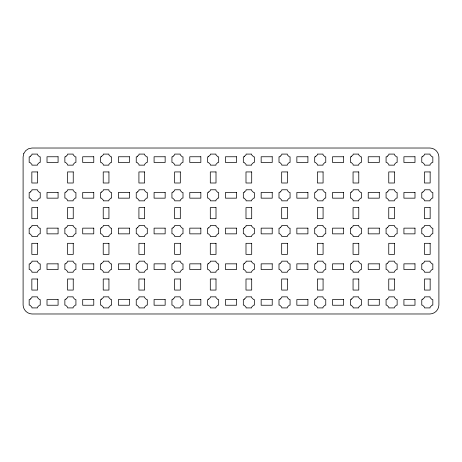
<?xml version="1.0" encoding="UTF-8"?>
<svg xmlns="http://www.w3.org/2000/svg" width="462" height="462" viewBox="0 0 462 462"><rect width="100%" height="100%" fill="white"/><g stroke="black" fill="none" stroke-linecap="round" stroke-linejoin="round"><path stroke-width="0.69" d="M23.799 153.471L23.1 156.941L23.1 305.059C23.192 309.858 27.223 313.889 32.022 313.981L429.978 313.981C434.777 313.889 438.808 309.858 438.9 305.059L438.9 156.941C438.808 152.142 434.777 148.111 429.978 148.019L32.022 148.019L28.552 148.718L25.716 150.635L23.799 153.471M30.313 156.248L29.909 156.855L29.17 156.855L29.17 162.381L29.909 162.381L31.936 164.408L31.936 165.148L37.468 165.148L37.468 164.408L39.489 162.381L40.234 162.381L40.234 156.855L39.489 156.855L37.468 154.828L37.468 154.089L31.936 154.089L31.936 154.828L30.313 156.248M30.313 191.938L29.909 192.544L29.17 192.544L29.17 198.077L29.909 198.077L31.936 200.098L31.936 200.843L37.468 200.843L37.468 200.098L39.489 198.077L40.234 198.077L40.234 192.544L39.489 192.544L37.468 190.517L37.468 189.778L31.936 189.778L31.936 190.517L30.313 191.938M66.002 156.248L65.598 156.855L64.859 156.855L64.859 162.381L65.598 162.381L67.625 164.408L67.625 165.148L73.158 165.148L73.158 164.408L75.185 162.381L75.924 162.381L75.924 156.855L75.185 156.855L73.158 154.828L73.158 154.089L67.625 154.089L67.625 154.828L66.002 156.248M30.313 227.633L29.909 228.234L29.17 228.234L29.17 233.766L29.909 233.766L31.936 235.793L31.936 236.532L37.468 236.532L37.468 235.793L39.489 233.766L40.234 233.766L40.234 228.234L39.489 228.234L37.468 226.207L37.468 225.468L31.936 225.468L31.936 226.207L30.313 227.633M66.002 191.938L65.598 192.544L64.859 192.544L64.859 198.077L65.598 198.077L67.625 200.098L67.625 200.843L73.158 200.843L73.158 200.098L75.185 198.077L75.924 198.077L75.924 192.544L75.185 192.544L73.158 190.517L73.158 189.778L67.625 189.778L67.625 190.517L66.002 191.938M101.692 156.248L101.288 156.855L100.549 156.855L100.549 162.381L101.288 162.381L103.315 164.408L103.315 165.148L108.847 165.148L108.847 164.408L110.874 162.381L111.613 162.381L111.613 156.855L110.874 156.855L108.847 154.828L108.847 154.089L103.315 154.089L103.315 154.828L101.692 156.248M30.313 263.323L29.909 263.923L29.17 263.923L29.17 269.456L29.909 269.456L31.936 271.483L31.936 272.222L37.468 272.222L37.468 271.483L39.489 269.456L40.234 269.456L40.234 263.923L39.489 263.923L37.468 261.902L37.468 261.157L31.936 261.157L31.936 261.902L30.313 263.323M66.002 227.633L65.598 228.234L64.859 228.234L64.859 233.766L65.598 233.766L67.625 235.793L67.625 236.532L73.158 236.532L73.158 235.793L75.185 233.766L75.924 233.766L75.924 228.234L75.185 228.234L73.158 226.207L73.158 225.468L67.625 225.468L67.625 226.207L66.002 227.633M101.692 191.938L101.288 192.544L100.549 192.544L100.549 198.077L101.288 198.077L103.315 200.098L103.315 200.843L108.847 200.843L108.847 200.098L110.874 198.077L111.613 198.077L111.613 192.544L110.874 192.544L108.847 190.517L108.847 189.778L103.315 189.778L103.315 190.517L101.692 191.938M30.313 299.012L29.909 299.619L29.17 299.619L29.17 305.145L29.909 305.145L31.936 307.172L31.936 307.911L37.468 307.911L37.468 307.172L39.489 305.145L40.234 305.145L40.234 299.619L39.489 299.619L37.468 297.592L37.468 296.852L31.936 296.852L31.936 297.592L30.313 299.012M137.381 156.248L136.983 156.855L136.238 156.855L136.238 162.381L136.983 162.381L139.004 164.408L139.004 165.148L144.537 165.148L144.537 164.408L146.564 162.381L147.303 162.381L147.303 156.855L146.564 156.855L144.537 154.828L144.537 154.089L139.004 154.089L139.004 154.828L137.381 156.248M66.002 263.323L65.598 263.923L64.859 263.923L64.859 269.456L65.598 269.456L67.625 271.483L67.625 272.222L73.158 272.222L73.158 271.483L75.185 269.456L75.924 269.456L75.924 263.923L75.185 263.923L73.158 261.902L73.158 261.157L67.625 261.157L67.625 261.902L66.002 263.323M101.692 227.633L101.288 228.234L100.549 228.234L100.549 233.766L101.288 233.766L103.315 235.793L103.315 236.532L108.847 236.532L108.847 235.793L110.874 233.766L111.613 233.766L111.613 228.234L110.874 228.234L108.847 226.207L108.847 225.468L103.315 225.468L103.315 226.207L101.692 227.633M137.381 191.938L136.983 192.544L136.238 192.544L136.238 198.077L136.983 198.077L139.004 200.098L139.004 200.843L144.537 200.843L144.537 200.098L146.564 198.077L147.303 198.077L147.303 192.544L146.564 192.544L144.537 190.517L144.537 189.778L139.004 189.778L139.004 190.517L137.381 191.938M66.002 299.012L65.598 299.619L64.859 299.619L64.859 305.145L65.598 305.145L67.625 307.172L67.625 307.911L73.158 307.911L73.158 307.172L75.185 305.145L75.924 305.145L75.924 299.619L75.185 299.619L73.158 297.592L73.158 296.852L67.625 296.852L67.625 297.592L66.002 299.012M173.077 156.248L172.673 156.855L171.933 156.855L171.933 162.381L172.673 162.381L174.7 164.408L174.7 165.148L180.232 165.148L180.232 164.408L182.253 162.381L182.998 162.381L182.998 156.855L182.253 156.855L180.232 154.828L180.232 154.089L174.7 154.089L174.7 154.828L173.077 156.248M101.692 263.323L101.288 263.923L100.549 263.923L100.549 269.456L101.288 269.456L103.315 271.483L103.315 272.222L108.847 272.222L108.847 271.483L110.874 269.456L111.613 269.456L111.613 263.923L110.874 263.923L108.847 261.902L108.847 261.157L103.315 261.157L103.315 261.902L101.692 263.323M137.381 227.633L136.983 228.234L136.238 228.234L136.238 233.766L136.983 233.766L139.004 235.793L139.004 236.532L144.537 236.532L144.537 235.793L146.564 233.766L147.303 233.766L147.303 228.234L146.564 228.234L144.537 226.207L144.537 225.468L139.004 225.468L139.004 226.207L137.381 227.633M173.077 191.938L172.673 192.544L171.933 192.544L171.933 198.077L172.673 198.077L174.7 200.098L174.7 200.843L180.232 200.843L180.232 200.098L182.253 198.077L182.998 198.077L182.998 192.544L182.253 192.544L180.232 190.517L180.232 189.778L174.7 189.778L174.7 190.517L173.077 191.938M101.692 299.012L101.288 299.619L100.549 299.619L100.549 305.145L101.288 305.145L103.315 307.172L103.315 307.911L108.847 307.911L108.847 307.172L110.874 305.145L111.613 305.145L111.613 299.619L110.874 299.619L108.847 297.592L108.847 296.852L103.315 296.852L103.315 297.592L101.692 299.012M208.766 156.248L208.362 156.855L207.623 156.855L207.623 162.381L208.362 162.381L210.389 164.408L210.389 165.148L215.921 165.148L215.921 164.408L217.948 162.381L218.688 162.381L218.688 156.855L217.948 156.855L215.921 154.828L215.921 154.089L210.389 154.089L210.389 154.828L208.766 156.248M137.381 263.323L136.983 263.923L136.238 263.923L136.238 269.456L136.983 269.456L139.004 271.483L139.004 272.222L144.537 272.222L144.537 271.483L146.564 269.456L147.303 269.456L147.303 263.923L146.564 263.923L144.537 261.902L144.537 261.157L139.004 261.157L139.004 261.902L137.381 263.323M173.077 227.633L172.673 228.234L171.933 228.234L171.933 233.766L172.673 233.766L174.7 235.793L174.7 236.532L180.232 236.532L180.232 235.793L182.253 233.766L182.998 233.766L182.998 228.234L182.253 228.234L180.232 226.207L180.232 225.468L174.7 225.468L174.7 226.207L173.077 227.633M208.766 191.938L208.362 192.544L207.623 192.544L207.623 198.077L208.362 198.077L210.389 200.098L210.389 200.843L215.921 200.843L215.921 200.098L217.948 198.077L218.688 198.077L218.688 192.544L217.948 192.544L215.921 190.517L215.921 189.778L210.389 189.778L210.389 190.517L208.766 191.938M137.381 299.012L136.983 299.619L136.238 299.619L136.238 305.145L136.983 305.145L139.004 307.172L139.004 307.911L144.537 307.911L144.537 307.172L146.564 305.145L147.303 305.145L147.303 299.619L146.564 299.619L144.537 297.592L144.537 296.852L139.004 296.852L139.004 297.592L137.381 299.012M244.456 156.248L244.052 156.855L243.312 156.855L243.312 162.381L244.052 162.381L246.079 164.408L246.079 165.148L251.611 165.148L251.611 164.408L253.638 162.381L254.377 162.381L254.377 156.855L253.638 156.855L251.611 154.828L251.611 154.089L246.079 154.089L246.079 154.828L244.456 156.248M173.077 263.323L172.673 263.923L171.933 263.923L171.933 269.456L172.673 269.456L174.7 271.483L174.7 272.222L180.232 272.222L180.232 271.483L182.253 269.456L182.998 269.456L182.998 263.923L182.253 263.923L180.232 261.902L180.232 261.157L174.7 261.157L174.7 261.902L173.077 263.323M208.766 227.633L208.362 228.234L207.623 228.234L207.623 233.766L208.362 233.766L210.389 235.793L210.389 236.532L215.921 236.532L215.921 235.793L217.948 233.766L218.688 233.766L218.688 228.234L217.948 228.234L215.921 226.207L215.921 225.468L210.389 225.468L210.389 226.207L208.766 227.633M244.456 191.938L244.052 192.544L243.312 192.544L243.312 198.077L244.052 198.077L246.079 200.098L246.079 200.843L251.611 200.843L251.611 200.098L253.638 198.077L254.377 198.077L254.377 192.544L253.638 192.544L251.611 190.517L251.611 189.778L246.079 189.778L246.079 190.517L244.456 191.938M173.077 299.012L172.673 299.619L171.933 299.619L171.933 305.145L172.673 305.145L174.7 307.172L174.7 307.911L180.232 307.911L180.232 307.172L182.253 305.145L182.998 305.145L182.998 299.619L182.253 299.619L180.232 297.592L180.232 296.852L174.7 296.852L174.7 297.592L173.077 299.012M280.151 156.248L279.747 156.855L279.002 156.855L279.002 162.381L279.747 162.381L281.768 164.408L281.768 165.148L287.3 165.148L287.3 164.408L289.327 162.381L290.067 162.381L290.067 156.855L289.327 156.855L287.3 154.828L287.3 154.089L281.768 154.089L281.768 154.828L280.151 156.248M208.766 263.323L208.362 263.923L207.623 263.923L207.623 269.456L208.362 269.456L210.389 271.483L210.389 272.222L215.921 272.222L215.921 271.483L217.948 269.456L218.688 269.456L218.688 263.923L217.948 263.923L215.921 261.902L215.921 261.157L210.389 261.157L210.389 261.902L208.766 263.323M244.456 227.633L244.052 228.234L243.312 228.234L243.312 233.766L244.052 233.766L246.079 235.793L246.079 236.532L251.611 236.532L251.611 235.793L253.638 233.766L254.377 233.766L254.377 228.234L253.638 228.234L251.611 226.207L251.611 225.468L246.079 225.468L246.079 226.207L244.456 227.633M280.151 191.938L279.747 192.544L279.002 192.544L279.002 198.077L279.747 198.077L281.768 200.098L281.768 200.843L287.3 200.843L287.3 200.098L289.327 198.077L290.067 198.077L290.067 192.544L289.327 192.544L287.3 190.517L287.3 189.778L281.768 189.778L281.768 190.517L280.151 191.938M208.766 299.012L208.362 299.619L207.623 299.619L207.623 305.145L208.362 305.145L210.389 307.172L210.389 307.911L215.921 307.911L215.921 307.172L217.948 305.145L218.688 305.145L218.688 299.619L217.948 299.619L215.921 297.592L215.921 296.852L210.389 296.852L210.389 297.592L208.766 299.012M315.841 156.248L315.436 156.855L314.697 156.855L314.697 162.381L315.436 162.381L317.463 164.408L317.463 165.148L322.996 165.148L322.996 164.408L325.017 162.381L325.762 162.381L325.762 156.855L325.017 156.855L322.996 154.828L322.996 154.089L317.463 154.089L317.463 154.828L315.841 156.248M244.456 263.323L244.052 263.923L243.312 263.923L243.312 269.456L244.052 269.456L246.079 271.483L246.079 272.222L251.611 272.222L251.611 271.483L253.638 269.456L254.377 269.456L254.377 263.923L253.638 263.923L251.611 261.902L251.611 261.157L246.079 261.157L246.079 261.902L244.456 263.323M280.151 227.633L279.747 228.234L279.002 228.234L279.002 233.766L279.747 233.766L281.768 235.793L281.768 236.532L287.3 236.532L287.3 235.793L289.327 233.766L290.067 233.766L290.067 228.234L289.327 228.234L287.3 226.207L287.3 225.468L281.768 225.468L281.768 226.207L280.151 227.633M315.841 191.938L315.436 192.544L314.697 192.544L314.697 198.077L315.436 198.077L317.463 200.098L317.463 200.843L322.996 200.843L322.996 200.098L325.017 198.077L325.762 198.077L325.762 192.544L325.017 192.544L322.996 190.517L322.996 189.778L317.463 189.778L317.463 190.517L315.841 191.938M244.456 299.012L244.052 299.619L243.312 299.619L243.312 305.145L244.052 305.145L246.079 307.172L246.079 307.911L251.611 307.911L251.611 307.172L253.638 305.145L254.377 305.145L254.377 299.619L253.638 299.619L251.611 297.592L251.611 296.852L246.079 296.852L246.079 297.592L244.456 299.012M351.53 156.248L351.126 156.855L350.387 156.855L350.387 162.381L351.126 162.381L353.153 164.408L353.153 165.148L358.685 165.148L358.685 164.408L360.712 162.381L361.451 162.381L361.451 156.855L360.712 156.855L358.685 154.828L358.685 154.089L353.153 154.089L353.153 154.828L351.53 156.248M280.151 263.323L279.747 263.923L279.002 263.923L279.002 269.456L279.747 269.456L281.768 271.483L281.768 272.222L287.3 272.222L287.3 271.483L289.327 269.456L290.067 269.456L290.067 263.923L289.327 263.923L287.3 261.902L287.3 261.157L281.768 261.157L281.768 261.902L280.151 263.323M315.841 227.633L315.436 228.234L314.697 228.234L314.697 233.766L315.436 233.766L317.463 235.793L317.463 236.532L322.996 236.532L322.996 235.793L325.017 233.766L325.762 233.766L325.762 228.234L325.017 228.234L322.996 226.207L322.996 225.468L317.463 225.468L317.463 226.207L315.841 227.633M351.53 191.938L351.126 192.544L350.387 192.544L350.387 198.077L351.126 198.077L353.153 200.098L353.153 200.843L358.685 200.843L358.685 200.098L360.712 198.077L361.451 198.077L361.451 192.544L360.712 192.544L358.685 190.517L358.685 189.778L353.153 189.778L353.153 190.517L351.53 191.938M280.151 299.012L279.747 299.619L279.002 299.619L279.002 305.145L279.747 305.145L281.768 307.172L281.768 307.911L287.3 307.911L287.3 307.172L289.327 305.145L290.067 305.145L290.067 299.619L289.327 299.619L287.3 297.592L287.3 296.852L281.768 296.852L281.768 297.592L280.151 299.012M387.22 156.248L386.815 156.855L386.076 156.855L386.076 162.381L386.815 162.381L388.842 164.408L388.842 165.148L394.375 165.148L394.375 164.408L396.402 162.381L397.141 162.381L397.141 156.855L396.402 156.855L394.375 154.828L394.375 154.089L388.842 154.089L388.842 154.828L387.22 156.248M315.841 263.323L315.436 263.923L314.697 263.923L314.697 269.456L315.436 269.456L317.463 271.483L317.463 272.222L322.996 272.222L322.996 271.483L325.017 269.456L325.762 269.456L325.762 263.923L325.017 263.923L322.996 261.902L322.996 261.157L317.463 261.157L317.463 261.902L315.841 263.323M351.53 227.633L351.126 228.234L350.387 228.234L350.387 233.766L351.126 233.766L353.153 235.793L353.153 236.532L358.685 236.532L358.685 235.793L360.712 233.766L361.451 233.766L361.451 228.234L360.712 228.234L358.685 226.207L358.685 225.468L353.153 225.468L353.153 226.207L351.53 227.633M387.22 191.938L386.815 192.544L386.076 192.544L386.076 198.077L386.815 198.077L388.842 200.098L388.842 200.843L394.375 200.843L394.375 200.098L396.402 198.077L397.141 198.077L397.141 192.544L396.402 192.544L394.375 190.517L394.375 189.778L388.842 189.778L388.842 190.517L387.22 191.938M315.841 299.012L315.436 299.619L314.697 299.619L314.697 305.145L315.436 305.145L317.463 307.172L317.463 307.911L322.996 307.911L322.996 307.172L325.017 305.145L325.762 305.145L325.762 299.619L325.017 299.619L322.996 297.592L322.996 296.852L317.463 296.852L317.463 297.592L315.841 299.012M422.915 156.248L422.511 156.855L421.766 156.855L421.766 162.381L422.511 162.381L424.532 164.408L424.532 165.148L430.064 165.148L430.064 164.408L432.091 162.381L432.83 162.381L432.83 156.855L432.091 156.855L430.064 154.828L430.064 154.089L424.532 154.089L424.532 154.828L422.915 156.248M351.53 263.323L351.126 263.923L350.387 263.923L350.387 269.456L351.126 269.456L353.153 271.483L353.153 272.222L358.685 272.222L358.685 271.483L360.712 269.456L361.451 269.456L361.451 263.923L360.712 263.923L358.685 261.902L358.685 261.157L353.153 261.157L353.153 261.902L351.53 263.323M387.22 227.633L386.815 228.234L386.076 228.234L386.076 233.766L386.815 233.766L388.842 235.793L388.842 236.532L394.375 236.532L394.375 235.793L396.402 233.766L397.141 233.766L397.141 228.234L396.402 228.234L394.375 226.207L394.375 225.468L388.842 225.468L388.842 226.207L387.22 227.633M422.915 191.938L422.511 192.544L421.766 192.544L421.766 198.077L422.511 198.077L424.532 200.098L424.532 200.843L430.064 200.843L430.064 200.098L432.091 198.077L432.83 198.077L432.83 192.544L432.091 192.544L430.064 190.517L430.064 189.778L424.532 189.778L424.532 190.517L422.915 191.938M351.53 299.012L351.126 299.619L350.387 299.619L350.387 305.145L351.126 305.145L353.153 307.172L353.153 307.911L358.685 307.911L358.685 307.172L360.712 305.145L361.451 305.145L361.451 299.619L360.712 299.619L358.685 297.592L358.685 296.852L353.153 296.852L353.153 297.592L351.53 299.012M387.22 263.323L386.815 263.923L386.076 263.923L386.076 269.456L386.815 269.456L388.842 271.483L388.842 272.222L394.375 272.222L394.375 271.483L396.402 269.456L397.141 269.456L397.141 263.923L396.402 263.923L394.375 261.902L394.375 261.157L388.842 261.157L388.842 261.902L387.22 263.323M422.915 227.633L422.511 228.234L421.766 228.234L421.766 233.766L422.511 233.766L424.532 235.793L424.532 236.532L430.064 236.532L430.064 235.793L432.091 233.766L432.83 233.766L432.83 228.234L432.091 228.234L430.064 226.207L430.064 225.468L424.532 225.468L424.532 226.207L422.915 227.633M387.22 299.012L386.815 299.619L386.076 299.619L386.076 305.145L386.815 305.145L388.842 307.172L388.842 307.911L394.375 307.911L394.375 307.172L396.402 305.145L397.141 305.145L397.141 299.619L396.402 299.619L394.375 297.592L394.375 296.852L388.842 296.852L388.842 297.592L387.22 299.012M422.915 263.323L422.511 263.923L421.766 263.923L421.766 269.456L422.511 269.456L424.532 271.483L424.532 272.222L430.064 272.222L430.064 271.483L432.091 269.456L432.83 269.456L432.83 263.923L432.091 263.923L430.064 261.902L430.064 261.157L424.532 261.157L424.532 261.902L422.915 263.323M422.915 299.012L422.511 299.619L421.766 299.619L421.766 305.145L422.511 305.145L424.532 307.172L424.532 307.911L430.064 307.911L430.064 307.172L432.091 305.145L432.83 305.145L432.83 299.619L432.091 299.619L430.064 297.592L430.064 296.852L424.532 296.852L424.532 297.592L422.915 299.012M58.079 156.762L47.014 156.762L47.014 162.474L58.079 162.474L58.079 156.762M93.769 156.762L82.704 156.762L82.704 162.474L93.769 162.474L93.769 156.762M129.458 156.762L118.393 156.762L118.393 162.474L129.458 162.474L129.458 156.762M165.148 156.762L154.089 156.762L154.089 162.474L165.148 162.474L165.148 156.762M200.843 156.762L189.778 156.762L189.778 162.474L200.843 162.474L200.843 156.762M236.532 156.762L225.468 156.762L225.468 162.474L236.532 162.474L236.532 156.762M272.222 156.762L261.157 156.762L261.157 162.474L272.222 162.474L272.222 156.762M307.911 156.762L296.852 156.762L296.852 162.474L307.911 162.474L307.911 156.762M343.607 156.762L332.542 156.762L332.542 162.474L343.607 162.474L343.607 156.762M379.296 156.762L368.231 156.762L368.231 162.474L379.296 162.474L379.296 156.762M414.986 156.762L403.921 156.762L403.921 162.474L414.986 162.474L414.986 156.762M37.555 171.933L31.843 171.933L31.843 182.998L37.555 182.998L37.555 171.933M73.244 171.933L67.533 171.933L67.533 182.998L73.244 182.998L73.244 171.933M108.94 171.933L103.228 171.933L103.228 182.998L108.94 182.998L108.94 171.933M144.629 171.933L138.918 171.933L138.918 182.998L144.629 182.998L144.629 171.933M180.319 171.933L174.607 171.933L174.607 182.998L180.319 182.998L180.319 171.933M216.008 171.933L210.297 171.933L210.297 182.998L216.008 182.998L216.008 171.933M251.703 171.933L245.992 171.933L245.992 182.998L251.703 182.998L251.703 171.933M287.393 171.933L281.681 171.933L281.681 182.998L287.393 182.998L287.393 171.933M323.082 171.933L317.371 171.933L317.371 182.998L323.082 182.998L323.082 171.933M358.772 171.933L353.06 171.933L353.06 182.998L358.772 182.998L358.772 171.933M394.467 171.933L388.756 171.933L388.756 182.998L394.467 182.998L394.467 171.933M430.157 171.933L424.445 171.933L424.445 182.998L430.157 182.998L430.157 171.933M58.079 192.452L47.014 192.452L47.014 198.163L58.079 198.163L58.079 192.452M93.769 192.452L82.704 192.452L82.704 198.163L93.769 198.163L93.769 192.452M129.458 192.452L118.393 192.452L118.393 198.163L129.458 198.163L129.458 192.452M165.148 192.452L154.089 192.452L154.089 198.163L165.148 198.163L165.148 192.452M200.843 192.452L189.778 192.452L189.778 198.163L200.843 198.163L200.843 192.452M236.532 192.452L225.468 192.452L225.468 198.163L236.532 198.163L236.532 192.452M272.222 192.452L261.157 192.452L261.157 198.163L272.222 198.163L272.222 192.452M307.911 192.452L296.852 192.452L296.852 198.163L307.911 198.163L307.911 192.452M343.607 192.452L332.542 192.452L332.542 198.163L343.607 198.163L343.607 192.452M379.296 192.452L368.231 192.452L368.231 198.163L379.296 198.163L379.296 192.452M414.986 192.452L403.921 192.452L403.921 198.163L414.986 198.163L414.986 192.452M37.555 207.623L31.843 207.623L31.843 218.688L37.555 218.688L37.555 207.623M73.244 207.623L67.533 207.623L67.533 218.688L73.244 218.688L73.244 207.623M108.94 207.623L103.228 207.623L103.228 218.688L108.94 218.688L108.94 207.623M144.629 207.623L138.918 207.623L138.918 218.688L144.629 218.688L144.629 207.623M180.319 207.623L174.607 207.623L174.607 218.688L180.319 218.688L180.319 207.623M216.008 207.623L210.297 207.623L210.297 218.688L216.008 218.688L216.008 207.623M251.703 207.623L245.992 207.623L245.992 218.688L251.703 218.688L251.703 207.623M287.393 207.623L281.681 207.623L281.681 218.688L287.393 218.688L287.393 207.623M323.082 207.623L317.371 207.623L317.371 218.688L323.082 218.688L323.082 207.623M358.772 207.623L353.06 207.623L353.06 218.688L358.772 218.688L358.772 207.623M394.467 207.623L388.756 207.623L388.756 218.688L394.467 218.688L394.467 207.623M430.157 207.623L424.445 207.623L424.445 218.688L430.157 218.688L430.157 207.623M58.079 228.147L47.014 228.147L47.014 233.853L58.079 233.853L58.079 228.147M93.769 228.147L82.704 228.147L82.704 233.853L93.769 233.853L93.769 228.147M129.458 228.147L118.393 228.147L118.393 233.853L129.458 233.853L129.458 228.147M165.148 228.147L154.089 228.147L154.089 233.853L165.148 233.853L165.148 228.147M200.843 228.147L189.778 228.147L189.778 233.853L200.843 233.853L200.843 228.147M236.532 228.147L225.468 228.147L225.468 233.853L236.532 233.853L236.532 228.147M272.222 228.147L261.157 228.147L261.157 233.853L272.222 233.853L272.222 228.147M307.911 228.147L296.852 228.147L296.852 233.853L307.911 233.853L307.911 228.147M343.607 228.147L332.542 228.147L332.542 233.853L343.607 233.853L343.607 228.147M379.296 228.147L368.231 228.147L368.231 233.853L379.296 233.853L379.296 228.147M414.986 228.147L403.921 228.147L403.921 233.853L414.986 233.853L414.986 228.147M37.555 243.312L31.843 243.312L31.843 254.377L37.555 254.377L37.555 243.312M73.244 243.312L67.533 243.312L67.533 254.377L73.244 254.377L73.244 243.312M108.94 243.312L103.228 243.312L103.228 254.377L108.94 254.377L108.94 243.312M144.629 243.312L138.918 243.312L138.918 254.377L144.629 254.377L144.629 243.312M180.319 243.312L174.607 243.312L174.607 254.377L180.319 254.377L180.319 243.312M216.008 243.312L210.297 243.312L210.297 254.377L216.008 254.377L216.008 243.312M251.703 243.312L245.992 243.312L245.992 254.377L251.703 254.377L251.703 243.312M287.393 243.312L281.681 243.312L281.681 254.377L287.393 254.377L287.393 243.312M323.082 243.312L317.371 243.312L317.371 254.377L323.082 254.377L323.082 243.312M358.772 243.312L353.06 243.312L353.06 254.377L358.772 254.377L358.772 243.312M394.467 243.312L388.756 243.312L388.756 254.377L394.467 254.377L394.467 243.312M430.157 243.312L424.445 243.312L424.445 254.377L430.157 254.377L430.157 243.312M58.079 263.837L47.014 263.837L47.014 269.548L58.079 269.548L58.079 263.837M93.769 263.837L82.704 263.837L82.704 269.548L93.769 269.548L93.769 263.837M129.458 263.837L118.393 263.837L118.393 269.548L129.458 269.548L129.458 263.837M165.148 263.837L154.089 263.837L154.089 269.548L165.148 269.548L165.148 263.837M200.843 263.837L189.778 263.837L189.778 269.548L200.843 269.548L200.843 263.837M236.532 263.837L225.468 263.837L225.468 269.548L236.532 269.548L236.532 263.837M272.222 263.837L261.157 263.837L261.157 269.548L272.222 269.548L272.222 263.837M307.911 263.837L296.852 263.837L296.852 269.548L307.911 269.548L307.911 263.837M343.607 263.837L332.542 263.837L332.542 269.548L343.607 269.548L343.607 263.837M379.296 263.837L368.231 263.837L368.231 269.548L379.296 269.548L379.296 263.837M414.986 263.837L403.921 263.837L403.921 269.548L414.986 269.548L414.986 263.837M37.555 279.002L31.843 279.002L31.843 290.067L37.555 290.067L37.555 279.002M73.244 279.002L67.533 279.002L67.533 290.067L73.244 290.067L73.244 279.002M108.94 279.002L103.228 279.002L103.228 290.067L108.94 290.067L108.94 279.002M144.629 279.002L138.918 279.002L138.918 290.067L144.629 290.067L144.629 279.002M180.319 279.002L174.607 279.002L174.607 290.067L180.319 290.067L180.319 279.002M216.008 279.002L210.297 279.002L210.297 290.067L216.008 290.067L216.008 279.002M251.703 279.002L245.992 279.002L245.992 290.067L251.703 290.067L251.703 279.002M287.393 279.002L281.681 279.002L281.681 290.067L287.393 290.067L287.393 279.002M323.082 279.002L317.371 279.002L317.371 290.067L323.082 290.067L323.082 279.002M358.772 279.002L353.06 279.002L353.06 290.067L358.772 290.067L358.772 279.002M394.467 279.002L388.756 279.002L388.756 290.067L394.467 290.067L394.467 279.002M430.157 279.002L424.445 279.002L424.445 290.067L430.157 290.067L430.157 279.002M58.079 299.526L47.014 299.526L47.014 305.238L58.079 305.238L58.079 299.526M93.769 299.526L82.704 299.526L82.704 305.238L93.769 305.238L93.769 299.526M129.458 299.526L118.393 299.526L118.393 305.238L129.458 305.238L129.458 299.526M165.148 299.526L154.089 299.526L154.089 305.238L165.148 305.238L165.148 299.526M200.843 299.526L189.778 299.526L189.778 305.238L200.843 305.238L200.843 299.526M236.532 299.526L225.468 299.526L225.468 305.238L236.532 305.238L236.532 299.526M272.222 299.526L261.157 299.526L261.157 305.238L272.222 305.238L272.222 299.526M307.911 299.526L296.852 299.526L296.852 305.238L307.911 305.238L307.911 299.526M343.607 299.526L332.542 299.526L332.542 305.238L343.607 305.238L343.607 299.526M379.296 299.526L368.231 299.526L368.231 305.238L379.296 305.238L379.296 299.526M414.986 299.526L403.921 299.526L403.921 305.238L414.986 305.238L414.986 299.526"/></g></svg>
